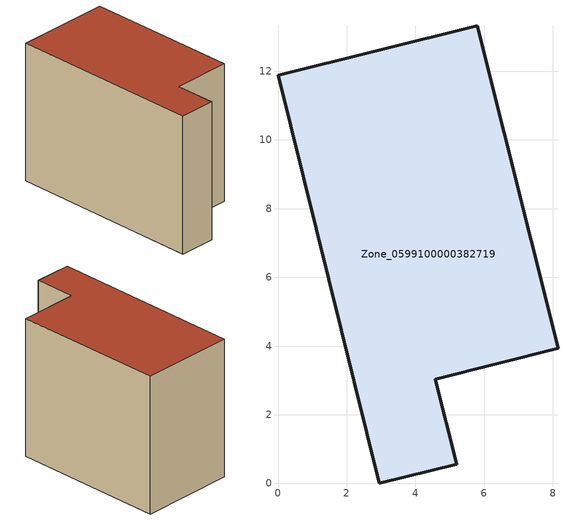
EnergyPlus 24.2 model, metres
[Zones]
Zone_0599100000382719
 floor ground (C_G): 0,11.88 5.8,13.33 8.15,3.94 4.58,3.04 5.2,0.57 2.94,0 z0
 wall outside (C_F): 2.94,0 5.2,0.57 4.58,3.04 8.15,3.94 5.8,13.33 0,11.88 2.94,0 z0:8.79
 roof outside (C_R): 5.8,13.33 0,11.88 2.94,0 5.2,0.57 4.58,3.04 8.15,3.94 z8.79
[BUILDING]
Pand.0599100000382719: North Axis=0; Terrain=City; Loads Convergence Tolerance Value=0.04; Temperature Convergence Tolerance Value=0.4; Solar Distribution=FullExterior; Maximum Number of Warmup Days=25; Minimum Number of Warmup Days=1
[Site:Location]
Rotterdam.The.Hague.AP_ZH_NLD Design_Conditions: Latitude=51.96; Longitude=4.45; Time Zone=1; Elevation=-4.5
[SITE:GROUNDTEMPERATURE:BUILDINGSURFACE]
18, 18, 18, 18, 18, 18, 18, 18, 18, 18, 18, 18
[MATERIAL] Thermal Absorptance=0.9; Solar Absorptance=0.7; Visible Absorptance=0.7
Name | Roughness | Thickness | Conductivity | Density | Specific Heat
G.TI.1992-2005 | MediumSmooth | 0.15 | 0.06 | 540 | 1210
F.TI.1992-2005 | Rough | 0.3 | 0.12 | 1920 | 840
R.TI.1992-2005 | MediumRough | 0.2 | 0.08 | 1500 | 1000
[CONSTRUCTION]
C_G: G.TI.1992-2005
C_F: F.TI.1992-2005
C_R: R.TI.1992-2005
[ZONE]
Zone_0599100000382719: Type=1; Multiplier=1; Ceiling Height=Autocalculate; Volume=Autocalculate; Floor Area=autocalculate; Part of Total Floor Area=Yes
[ZONEINFILTRATION:DESIGNFLOWRATE]
Infil_Zone_0599100000382719: Zone or ZoneList or Space or SpaceList=Zone_0599100000382719; Schedule=AlwaysOn; Design Flow Rate Calculation Method=Flow/Area; Flow Rate per Floor Area=0.0015; Constant Term Coefficient=1; Temperature Term Coefficient=0; Velocity Term Coefficient=0; Velocity Squared Term Coefficient=0
[HVACTEMPLATE:ZONE:IDEALLOADSAIRSYSTEM]
Zone_0599100000382719: Maximum Heating Supply Air Temperature=50; Minimum Cooling Supply Air Temperature=13; Maximum Heating Supply Air Humidity Ratio=0.0156; Minimum Cooling Supply Air Humidity Ratio=0.0077; Heating Limit=NoLimit; Cooling Limit=NoLimit; Dehumidification Control Type=ConstantSensibleHeatRatio; Cooling Sensible Heat Ratio=0.7; Dehumidification Setpoint=60; Humidification Control Type=None; Humidification Setpoint=30; Outdoor Air Method=None; Outdoor Air Flow Rate per Person=0.00944; Outdoor Air Flow Rate per Zone Floor Area=0; Outdoor Air Flow Rate per Zone=0; Demand Controlled Ventilation Type=None; Outdoor Air Economizer Type=NoEconomizer; Heat Recovery Type=None; Sensible Heat Recovery Effectiveness=0.7; Latent Heat Recovery Effectiveness=0.65
[ZONECONTROL:THERMOSTAT]
ThermostatControl_Zone_0599100000382719: Zone or ZoneList=Zone_0599100000382719; Control Type Schedule=DualSetpointControlType; Control 1=Thermostat_Zone_0599100000382719; Temperature Difference Between Cutout And Setpoint=0
[THERMOSTATSETPOINT:DUALSETPOINT]
Thermostat_Zone_0599100000382719: Heating Setpoint Temperature Schedule=HeatingSetpoint_Zone_0599100000382719; Cooling Setpoint Temperature Schedule=CoolingSetpoint_Zone_0599100000382719
[SCHEDULE:COMPACT]
HeatingSetpoint_Zone_0599100000382719: Through: 12/31, For: AllDays, Until: 24:00, 21
CoolingSetpoint_Zone_0599100000382719: Through: 12/31, For: AllDays, Until: 24:00, 24
DualSetpointControlType: Through: 12/31, For: AllDays, Until: 24:00, 4
AlwaysOn: Through: 12/31, For: AllDays, Until: 24:00, 1
